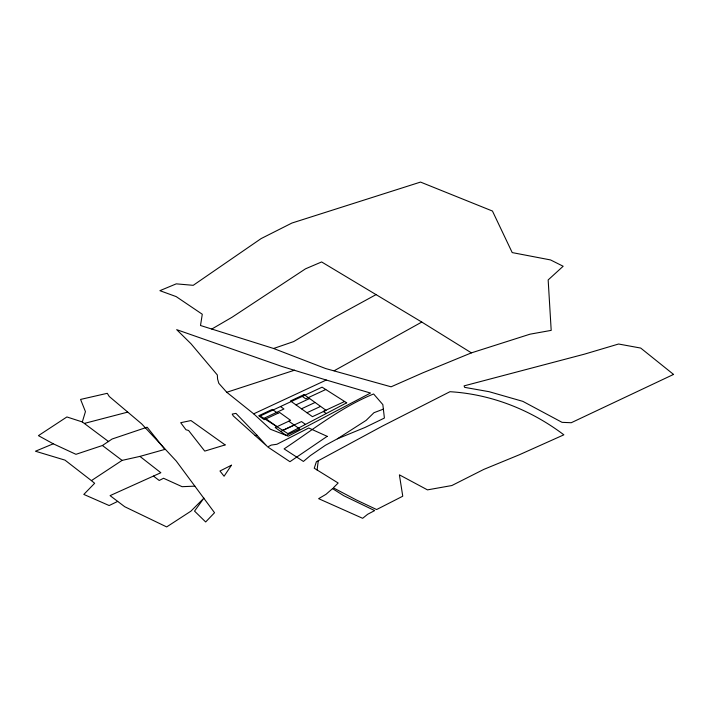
<?xml version="1.0" encoding="UTF-8"?>
<svg xmlns="http://www.w3.org/2000/svg" width="709" height="709" viewBox="0 0 709 709"><rect width="100%" height="100%" fill="white"/><g stroke="black" fill="none" stroke-linecap="round" stroke-linejoin="round"><path stroke-width="1.06" d="M317.083 469.978L318.288 460.726L382.452 426.065L449.993 391.696L451.447 391.802C492.312 394.55 531.289 410.192 563.859 434.821L519.21 454.824L483.848 469.376L451.863 485.532L427.474 489.875L399.389 474.844L402.765 496.211L376.621 509.549L356.53 500.058L333.327 487.827L338.158 483.015L314.238 468.224L316.391 461.745L318.288 460.726M108.672 441.645L82.315 421.944L85.443 411.61L80.578 399.424L107.289 393.309L109.257 396.482L141.703 423.893L176.257 461.036L214.535 512.722L205.672 521.966L194.541 511.109L203.935 498.108L190.898 511.171L166.677 526.92L124.766 506.749L110.072 495.626L160.854 472.726L139.93 456.401L122.09 460.389L91.408 480.622L64.98 460.123L35.45 451.225L53.264 443.807L75.96 454.318L102.424 445.509L112.102 439.013L147.144 427.19L164.869 449.409L139.93 456.401M337.422 438.8L365.02 427.465L384.402 418.053L382.842 404.6L373.608 393.956C340.949 407.285 313.236 429.503 284.105 448.886L303.408 461.435L310.391 455.577L325.431 445.27L337.422 438.8L366.172 420.348L373.971 412.7L383.365 409.137M211.769 329.056L232.1 317.215L305.526 268.817L321.62 261.949L421.784 322.063L471.405 352.869L529.995 334.187L551.194 330.376L548.163 279.94L563.159 266.247L550.556 259.937L512.208 252.59L492.454 211.043L420.534 182.08L291.922 223.043L261.107 238.596L193.229 285.319L176.257 283.857L159.888 290.672L176.169 296.601L202.287 314.247L200.505 325.502L273.603 348.491L325.661 368.556L391.093 386.813L422.768 372.854L471.405 352.869M334.169 370.754L421.784 322.063M376.151 294.563L334.497 317.34L293.694 341.578L273.603 348.491M117.694 501.405L109.151 505.535L83.813 494.421L94.643 483.281L91.408 480.622M253.689 413.834L326.264 380.033L370.523 393.043L288.226 436.186L270.43 429.246L253.689 413.834L226.765 392.272L218.815 383.321L217.583 379.049L217.326 374.964L191.022 343.785L176.683 329.658L281.978 366.482L326.264 380.033M263.863 418.337L283.937 408.987L280.516 406.532M325.759 389.507L305.721 398.83L302.3 396.384M295.972 404.874L309.594 398.529M301.467 408.809L315.088 402.464M306.962 412.735L320.583 406.399M282.714 430.319L301.511 421.563L305.49 424.407M344.609 401.489L323.304 411.415L326.255 413.524M280.693 431.462L294.315 425.116M226.765 392.272L294.589 370.178M255.151 435.627L256.853 435.104L267.116 446.298L233.27 415.908L232.224 414.074L235.982 413.382L256.853 435.104M84.575 423.362L127.709 412.115M194.86 486.144L182.098 486.684L163.54 478.265L159.224 480.48L153.454 476.085M82.315 421.944L66.894 416.954L38.428 435.645L53.264 443.807M277.831 413.329L272.336 409.394L258.723 415.74L264.218 419.666L279.638 412.487L290.619 420.348L275.198 427.536L286.188 435.397L299.81 429.051L288.82 421.19M266.017 418.833L277.006 426.694M102.424 445.509L122.09 460.389M231.471 465.21L224.079 476.235L219.967 471.006L231.471 465.21M332.53 488.625L325.998 494.324L318.625 498.666L362.654 518.306L367.661 514.273L374.636 510.595L343.812 495.742L332.53 488.625M327.177 436.345L289.937 461.701L267.71 446.945L271.272 445.075L276.873 444.277L308.769 427.997L327.177 436.345M346.683 402.809L287.907 433.624L260.185 416.006L322.081 387.167L346.683 402.809M673.55 374.423L571.241 422.732L562.051 422.342L522.852 401.365L489.121 391.696L464.643 387.353L464.094 385.873L584.411 354.163L618.576 344.016L640.706 348.066L673.55 374.423M304.099 394.603L290.486 400.948L312.456 416.67L326.069 410.325L304.099 394.603M225.125 444.906L204.741 451.11L188.576 430.487L185.971 429.751L180.689 422.697L190.969 420.561L225.125 444.906"/></g></svg>
